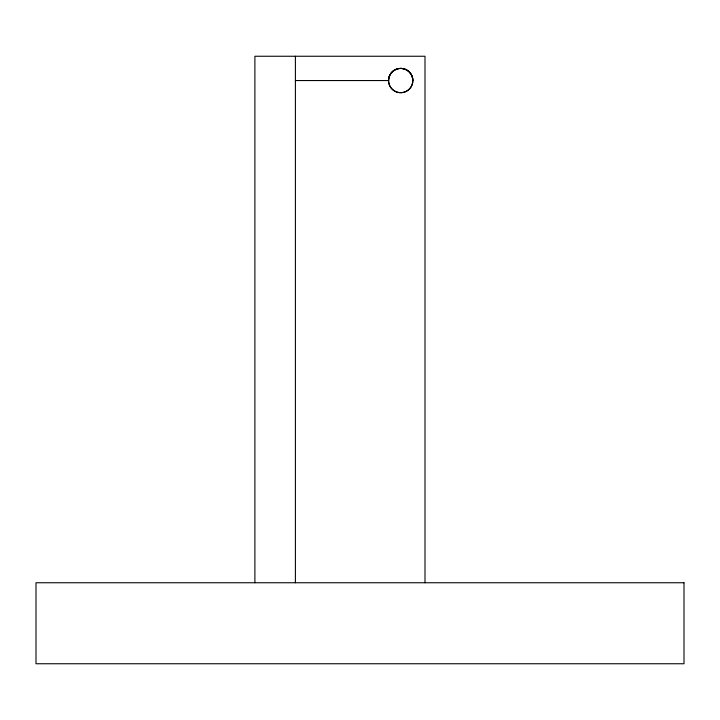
<?xml version="1.0" encoding="UTF-8"?>
<svg xmlns="http://www.w3.org/2000/svg" width="720" height="720" viewBox="0 0 720 720"><rect width="100%" height="100%" fill="white"/><g stroke="black" fill="none" stroke-linecap="round" stroke-linejoin="round"><path stroke-width="1.08" d="M295.398 80.55L388.548 80.55A12.15 12.15 0 0 1 400.698 68.4A12.15 12.15 0 0 1 412.848 80.55A12.15 12.15 0 0 1 394.623 91.071A12.15 12.15 0 0 1 394.623 70.029A12.15 12.15 0 0 1 412.848 80.55A12.15 12.15 0 0 1 394.623 91.071A12.15 12.15 0 0 1 394.623 70.029A12.15 12.15 0 0 1 412.848 80.55M424.998 582.75L424.998 56.25L254.898 56.25L254.898 582.75M295.398 56.25L295.398 582.75M684 582.75L36 582.75L36 663.75L684 663.75L684 582.75"/></g></svg>
